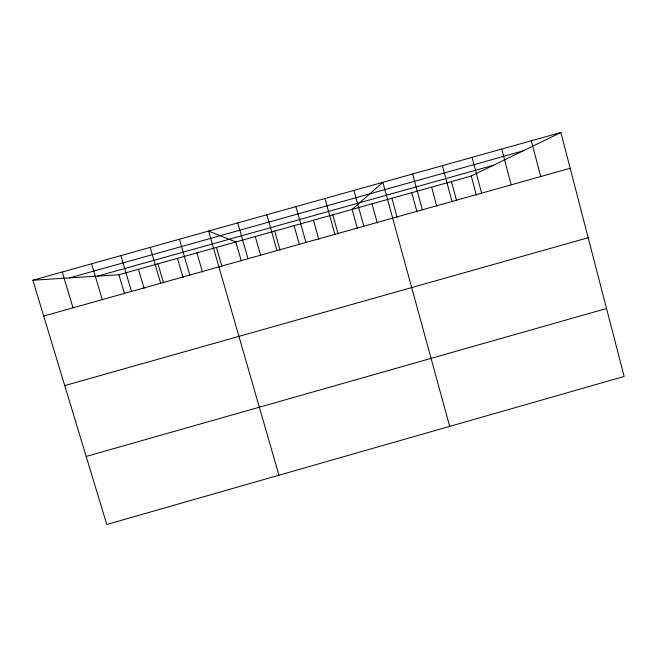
<?xml version="1.0" encoding="UTF-8"?>
<svg xmlns="http://www.w3.org/2000/svg" width="657" height="657" viewBox="0 0 657 657"><rect width="100%" height="100%" fill="white"/><g stroke="black" fill="none" stroke-linecap="round" stroke-linejoin="round"><path stroke-width="0.99" d="M32.85 280.227L118.909 274.749L471.25 176.027L560.897 132.509L624.15 376.461L106.779 524.491L32.85 280.227L560.897 132.509M86.182 456.451L606.526 308.494M64.739 385.585L588.179 237.719M69.445 277.895L522.873 150.97M97.655 276.104L493.456 165.244M43.691 316.058L570.169 168.291M62.243 272.006L73.001 307.829M91.594 263.794L102.262 299.617M120.913 255.598L131.49 291.412M118.909 274.749L124.567 293.86M138.446 269.271L144.072 288.382M157.959 263.802L163.552 282.912M150.182 247.41L160.669 283.224M179.41 239.23L189.816 275.045M177.464 258.341L183.024 277.451M216.399 247.426L221.902 266.537M278.946 475.233L208.597 231.067L235.847 241.981L241.316 261.084M196.944 252.879L202.471 271.99M255.269 236.536L260.706 255.639M237.744 222.912L247.976 258.718M274.675 231.1L280.087 250.202M266.849 214.765L276.999 250.572M295.921 206.635L305.973 242.441M294.065 225.671L299.444 244.765M313.438 220.243L318.785 239.337M332.795 214.823L338.109 233.917M324.944 198.521L334.914 234.319M353.926 190.407L363.814 226.205M357.408 228.496L352.127 209.402L382.867 182.317L449.692 426.377M391.909 198.258L397.132 217.352M372.026 203.826L377.282 222.92M411.775 192.69L416.965 211.784M431.616 187.13L436.774 206.224M412.645 173.982L422.361 209.772M451.441 181.57L456.574 200.664M442.383 165.663L452.008 201.453M472.071 157.36L481.614 193.142M471.25 176.027L476.35 195.113M501.726 149.065L511.179 184.847M531.332 140.779L540.695 176.561"/></g></svg>
